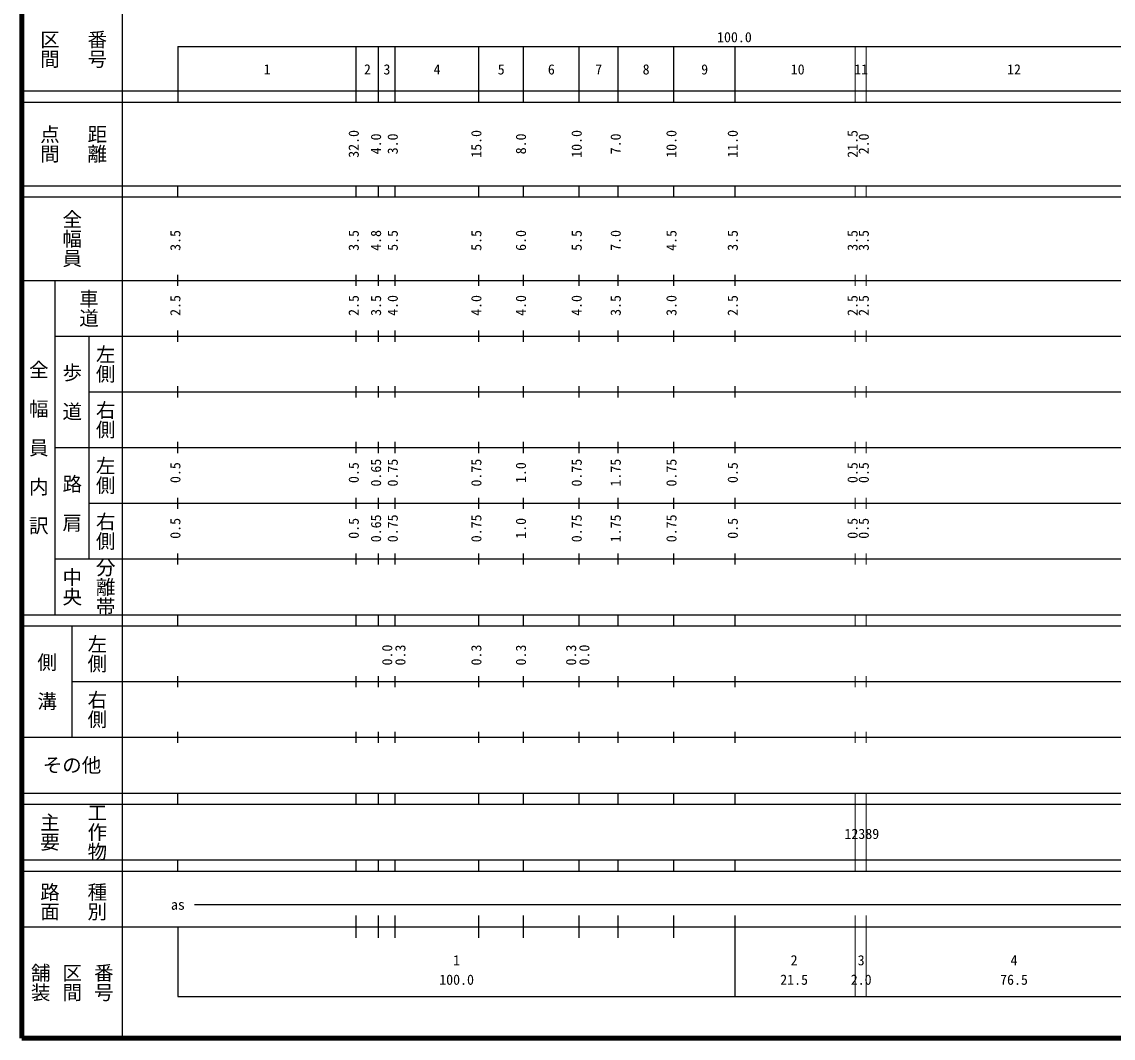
# Model space of a CAD drawing. Units: millimetres, scale not verified. Extents: x 40000 to 680000, y 20000 to 380000.
# Drawn here: x 40000 to 235794, y 20000 to 202409 of the extents above; entities that cross this region are included whole.
import ezdxf
from ezdxf.enums import TextEntityAlignment as Align

# ---------------------------------------------------------------- set-up
doc = ezdxf.new("R2010")
doc.units = ezdxf.units.MM
doc.header["$LTSCALE"] = 1000
doc.layers.add('M-TTL', color=2, linetype='Continuous', lineweight=140)
doc.layers.add('M-TTL-BAND', color=7, linetype='Continuous', lineweight=25)
doc.styles.add('@ＭＳ ゴシック', font='')
doc.styles.add('ＭＳ ゴシック', font='')
doc.styles.get('@ＭＳ ゴシック').set_extended_font_data('@MS Gothic')
doc.styles.get('ＭＳ ゴシック').set_extended_font_data('MS Gothic')

msp = doc.modelspace()

# ---------------------------------------------------------------- linework, layer by layer
at = {"layer": 'M-TTL'}
for p, q in [((40000, 380000), (40000, 20000)), ((40000, 20000), (680000, 20000))]:
    msp.add_line(p, q, dxfattribs=at)
at = {"layer": 'M-TTL-BAND'}
for p, q in [((58000, 370000), (58000, 20000)), ((68000, 198000), (579000, 198000)), ((68000, 198000), (68000, 188000)), ((100000, 188000), (100000, 198000)), ((104000, 188000), (104000, 198000)), ((107000, 188000), (107000, 198000)), ((122000, 188000), (122000, 198000)), ((130000, 188000), (130000, 198000)), ((140000, 188000), (140000, 198000)), ((147000, 188000), (147000, 198000)), ((157000, 188000), (157000, 198000)), ((168000, 188000), (168000, 198000)), ((40000, 190000), (579000, 190000)), ((40000, 188000), (579000, 188000)), ((40000, 173000), (579000, 173000)), ((68000, 171000), (68000, 173000)), ((100000, 171000), (100000, 173000)), ((104000, 171000), (104000, 173000)), ((107000, 171000), (107000, 173000)), ((122000, 171000), (122000, 173000)), ((130000, 171000), (130000, 173000)), ((140000, 171000), (140000, 173000)), ((147000, 171000), (147000, 173000)), ((157000, 171000), (157000, 173000)), ((168000, 171000), (168000, 173000)), ((40000, 171000), (579000, 171000)), ((68000, 155000), (68000, 157000)), ((100000, 155000), (100000, 157000)), ((104000, 155000), (104000, 157000)), ((107000, 155000), (107000, 157000)), ((122000, 155000), (122000, 157000)), ((130000, 155000), (130000, 157000)), ((140000, 155000), (140000, 157000)), ((147000, 155000), (147000, 157000)), ((157000, 155000), (157000, 157000)), ((168000, 155000), (168000, 157000)), ((40000, 156000), (579000, 156000)), ((46000, 96000), (46000, 156000)), ((68000, 145000), (68000, 147000)), ((100000, 145000), (100000, 147000)), ((104000, 145000), (104000, 147000)), ((107000, 145000), (107000, 147000)), ((122000, 145000), (122000, 147000)), ((130000, 145000), (130000, 147000)), ((140000, 145000), (140000, 147000)), ((147000, 145000), (147000, 147000)), ((157000, 145000), (157000, 147000)), ((168000, 145000), (168000, 147000)), ((46000, 146000), (579000, 146000)), ((52000, 146000), (52000, 106000)), ((52000, 136000), (579000, 136000)), ((68000, 135000), (68000, 137000)), ((100000, 135000), (100000, 137000)), ((104000, 135000), (104000, 137000)), ((107000, 135000), (107000, 137000)), ((122000, 135000), (122000, 137000)), ((130000, 135000), (130000, 137000)), ((140000, 135000), (140000, 137000)), ((147000, 135000), (147000, 137000)), ((157000, 135000), (157000, 137000)), ((168000, 135000), (168000, 137000)), ((46000, 126000), (579000, 126000)), ((68000, 125000), (68000, 127000)), ((100000, 125000), (100000, 127000)), ((104000, 125000), (104000, 127000)), ((107000, 125000), (107000, 127000)), ((122000, 125000), (122000, 127000)), ((130000, 125000), (130000, 127000)), ((140000, 125000), (140000, 127000)), ((147000, 125000), (147000, 127000)), ((157000, 125000), (157000, 127000)), ((168000, 125000), (168000, 127000)), ((52000, 116000), (579000, 116000)), ((68000, 115000), (68000, 117000)), ((100000, 115000), (100000, 117000)), ((104000, 115000), (104000, 117000)), ((107000, 115000), (107000, 117000)), ((122000, 115000), (122000, 117000)), ((130000, 115000), (130000, 117000)), ((140000, 115000), (140000, 117000)), ((147000, 115000), (147000, 117000)), ((157000, 115000), (157000, 117000)), ((168000, 115000), (168000, 117000)), ((46000, 106000), (579000, 106000)), ((68000, 105000), (68000, 107000)), ((100000, 105000), (100000, 107000)), ((104000, 105000), (104000, 107000)), ((107000, 105000), (107000, 107000)), ((122000, 105000), (122000, 107000)), ((130000, 105000), (130000, 107000)), ((140000, 105000), (140000, 107000)), ((147000, 105000), (147000, 107000)), ((157000, 105000), (157000, 107000)), ((168000, 105000), (168000, 107000)), ((40000, 96000), (579000, 96000)), ((68000, 94000), (68000, 96000)), ((100000, 94000), (100000, 96000)), ((104000, 94000), (104000, 96000)), ((107000, 94000), (107000, 96000)), ((122000, 94000), (122000, 96000)), ((130000, 94000), (130000, 96000)), ((140000, 94000), (140000, 96000)), ((147000, 94000), (147000, 96000)), ((157000, 94000), (157000, 96000)), ((168000, 94000), (168000, 96000)), ((40000, 94000), (579000, 94000)), ((49000, 94000), (49000, 74000)), ((68000, 83000), (68000, 85000)), ((100000, 83000), (100000, 85000)), ((104000, 83000), (104000, 85000)), ((107000, 83000), (107000, 85000)), ((122000, 83000), (122000, 85000)), ((130000, 83000), (130000, 85000)), ((140000, 83000), (140000, 85000)), ((147000, 83000), (147000, 85000)), ((157000, 83000), (157000, 85000)), ((168000, 83000), (168000, 85000)), ((49000, 84000), (579000, 84000)), ((68000, 73000), (68000, 75000)), ((100000, 73000), (100000, 75000)), ((104000, 73000), (104000, 75000)), ((107000, 73000), (107000, 75000)), ((122000, 73000), (122000, 75000)), ((130000, 73000), (130000, 75000)), ((140000, 73000), (140000, 75000)), ((147000, 73000), (147000, 75000)), ((157000, 73000), (157000, 75000)), ((168000, 73000), (168000, 75000)), ((40000, 74000), (579000, 74000)), ((40000, 64000), (579000, 64000)), ((68000, 62000), (68000, 64000)), ((100000, 62000), (100000, 64000)), ((104000, 62000), (104000, 64000)), ((107000, 62000), (107000, 64000)), ((122000, 62000), (122000, 64000)), ((130000, 62000), (130000, 64000)), ((140000, 62000), (140000, 64000)), ((147000, 62000), (147000, 64000)), ((157000, 62000), (157000, 64000)), ((168000, 62000), (168000, 64000)), ((40000, 62000), (579000, 62000)), ((40000, 52000), (579000, 52000)), ((68000, 50000), (68000, 52000)), ((100000, 50000), (100000, 52000)), ((104000, 50000), (104000, 52000)), ((107000, 50000), (107000, 52000)), ((122000, 50000), (122000, 52000)), ((130000, 50000), (130000, 52000)), ((140000, 50000), (140000, 52000)), ((147000, 50000), (147000, 52000)), ((157000, 50000), (157000, 52000)), ((168000, 50000), (168000, 52000)), ((40000, 50000), (579000, 50000)), ((71000, 44000), (565000, 44000)), ((100000, 38000), (100000, 42000)), ((104000, 38000), (104000, 42000)), ((107000, 38000), (107000, 42000)), ((122000, 38000), (122000, 42000)), ((130000, 38000), (130000, 42000)), ((140000, 38000), (140000, 42000)), ((147000, 38000), (147000, 42000)), ((157000, 38000), (157000, 42000)), ((168000, 27500), (168000, 42000)), ((40000, 40000), (579000, 40000)), ((68000, 40000), (68000, 27500)), ((68000, 27500), (579000, 27500))]:
    msp.add_line(p, q, dxfattribs=at)
at = {"layer": 'M-TTL-BAND', "lineweight": 13}
for p, q in [((189500, 188000), (189500, 198000)), ((191500, 188000), (191500, 198000)), ((189500, 171000), (189500, 173000)), ((191500, 171000), (191500, 173000)), ((189500, 155000), (189500, 157000)), ((191500, 155000), (191500, 157000)), ((189500, 145000), (189500, 147000)), ((191500, 145000), (191500, 147000)), ((189500, 135000), (189500, 137000)), ((191500, 135000), (191500, 137000)), ((189500, 125000), (189500, 127000)), ((191500, 125000), (191500, 127000)), ((189500, 115000), (189500, 117000)), ((191500, 115000), (191500, 117000)), ((189500, 105000), (189500, 107000)), ((191500, 105000), (191500, 107000)), ((189500, 94000), (189500, 96000)), ((191500, 94000), (191500, 96000)), ((189500, 83000), (189500, 85000)), ((191500, 83000), (191500, 85000)), ((189500, 73000), (189500, 75000)), ((191500, 73000), (191500, 75000)), ((189500, 52000), (189500, 64000)), ((191500, 52000), (191500, 64000)), ((189500, 50000), (189500, 52000)), ((191500, 50000), (191500, 52000)), ((189500, 27500), (189500, 42000)), ((191500, 27500), (191500, 42000))]:
    msp.add_line(p, q, dxfattribs=at)

# ---------------------------------------------------------------- texts
at = {"layer": 'M-TTL-BAND', "style": '@ＭＳ ゴシック'}
for s, p in [('区間', (45000, 197500)), ('番号', (53500, 197500)), ('点間', (45000, 180500)), ('距離', (53500, 180500)), ('全幅員', (49000, 163500)), ('車道', (52000, 151000)), ('左側', (55000, 141000)), ('全\u3000幅\u3000員\u3000内\u3000訳', (43000, 126000)), ('歩\u3000道', (49000, 136000)), ('右側', (55000, 131000)), ('左側', (55000, 121000)), ('路\u3000肩', (49000, 116000)), ('右側', (55000, 111000)), ('分離帯', (55000, 101000)), ('中央', (49000, 101000)), ('左側', (53500, 89000)), ('側\u3000溝', (44500, 84000)), ('右側', (53500, 79000)), ('工作物', (53500, 57000)), ('主要', (45000, 57000)), ('路面', (45000, 44500)), ('種別', (53500, 44500)), ('舗装', (43333, 30000)), ('番号', (54667, 30000)), ('区間', (49000, 30000))]:
    msp.add_text(s, height=2566, rotation=270, dxfattribs=at).set_placement(p, align=Align.MIDDLE_CENTER)
at = {"layer": 'M-TTL-BAND', "style": 'ＭＳ ゴシック'}
for s, p in [('100.0', (167844, 198195)), ('1', (84000, 192405)), ('2', (102000, 192405)), ('3', (105500, 192405)), ('4', (114500, 192405)), ('5', (126000, 192405)), ('6', (135000, 192405)), ('7', (143500, 192405)), ('8', (152000, 192405)), ('9', (162500, 192405)), ('10', (179190, 192405)), ('11', (190576, 192405)), ('12', (218000, 192405)), ('12389', (190700, 55207)), ('as', (68000, 42500)), ('1', (118000, 32523)), ('2', (178551, 32523)), ('3', (190584, 32523)), ('4', (218000, 32523)), ('100.0', (118000, 29033)), ('21.5', (178551, 29033)), ('2.0', (190584, 29033)), ('76.5', (218000, 29033))]:
    msp.add_text(s, height=1833, dxfattribs=at).set_placement(p, align=Align.BOTTOM_CENTER)
for s, p in [('32.0', (101000, 180500)), ('4.0', (105000, 180500)), ('3.0', (108000, 180500)), ('15.0', (123000, 180500)), ('8.0', (131000, 180500)), ('10.0', (141000, 180500)), ('7.0', (148000, 180500)), ('10.0', (158000, 180500)), ('11.0', (169000, 180500)), ('21.5', (190500, 180500)), ('2.0', (192500, 180500)), ('3.5', (69000, 163174)), ('3.5', (101000, 163174)), ('4.8', (105000, 163174)), ('5.5', (108000, 163174)), ('5.5', (123000, 163174)), ('6.0', (131000, 163174)), ('5.5', (141000, 163174)), ('7.0', (148000, 163174)), ('4.5', (158000, 163174)), ('3.5', (169000, 163174)), ('3.5', (190500, 163174)), ('3.5', (192500, 163174)), ('2.5', (69000, 151500)), ('2.5', (101000, 151500)), ('3.5', (105000, 151500)), ('4.0', (108000, 151500)), ('4.0', (123000, 151500)), ('4.0', (131000, 151500)), ('4.0', (141000, 151500)), ('3.5', (148000, 151500)), ('3.0', (158000, 151500)), ('2.5', (169000, 151500)), ('2.5', (190500, 151500)), ('2.5', (192500, 151500)), ('0.65', (105000, 121500)), ('0.75', (108000, 121500)), ('0.75', (123000, 121500)), ('0.75', (141000, 121500)), ('1.75', (148000, 121500)), ('0.75', (158000, 121500)), ('0.5', (69000, 121500)), ('0.5', (101000, 121500)), ('1.0', (131000, 121500)), ('0.5', (169000, 121500)), ('0.5', (190500, 121500)), ('0.5', (192500, 121500)), ('0.65', (105000, 111500)), ('0.75', (108000, 111500)), ('0.75', (123000, 111500)), ('0.75', (141000, 111500)), ('1.75', (148000, 111500)), ('0.75', (158000, 111500)), ('0.5', (69000, 111500)), ('0.5', (101000, 111500)), ('1.0', (131000, 111500)), ('0.5', (169000, 111500)), ('0.5', (190500, 111500)), ('0.5', (192500, 111500)), ('0.0', (107000, 88764)), ('0.3', (109370, 88764)), ('0.3', (123000, 88764)), ('0.3', (131000, 88764)), ('0.3', (140000, 88764)), ('0.0', (142370, 88764))]:
    msp.add_text(s, height=1833, rotation=90, dxfattribs=at).set_placement(p, align=Align.BOTTOM_CENTER)
msp.add_text('その他', height=2566, dxfattribs=at).set_placement((49000, 69000), align=Align.MIDDLE_CENTER)

doc.saveas('drawing.dxf')
